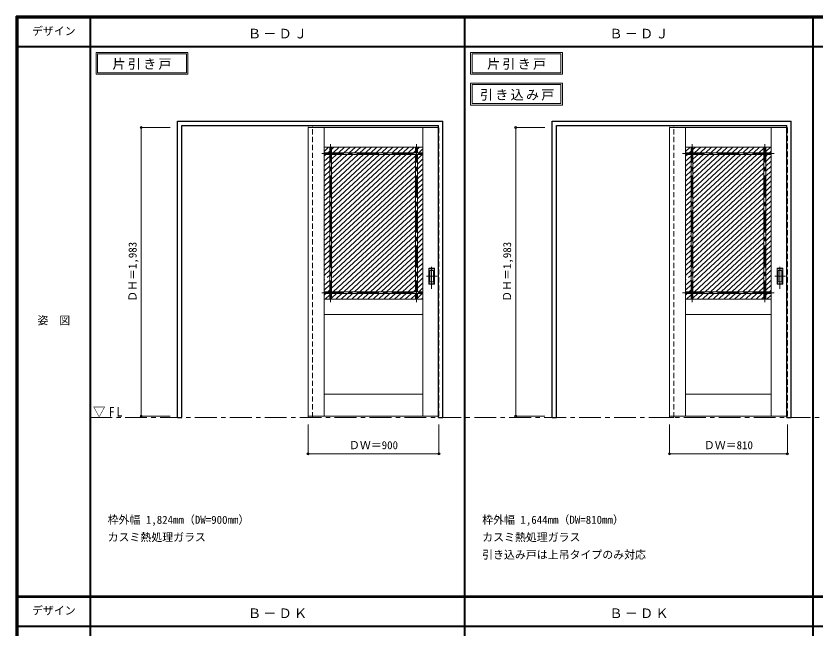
# Model space of a CAD drawing. Units: millimetres, scale not verified. Extents: x -6000 to 5700, y -4307 to 4260.
# Drawn here: x -6000 to -502, y -36 to 4175 of the extents above; entities that cross this region are included whole.
import ezdxf
from ezdxf.enums import TextEntityAlignment as Align

# ---------------------------------------------------------------- set-up
doc = ezdxf.new("R2010")
doc.units = ezdxf.units.MM
doc.header["$LTSCALE"] = 30
doc.header["$PDMODE"] = 32
doc.header["$PDSIZE"] = 15
doc.linetypes.add('CHAIN1', pattern=[8, 5, -1, 1, -1])
doc.linetypes.add('DASHED1', pattern=[1.8, 1.2, -0.6])
for name, color, linetype, lineweight in [('0-1_通り芯', 7, 'CHAIN1', 18), ('0-2_扉', 7, 'Continuous', 18), ('0-4_枠', 3, 'Continuous', 25), ('0-6_引手', 7, 'Continuous', 18), ('0-B_寸法', 7, 'Continuous', 9), ('0-C_ハッチ', 4, 'Continuous', 9), ('F-1_枠', 6, 'Continuous', 40), ('F-A_文字', 7, 'Continuous', 18)]:
    doc.layers.add(name, color=color, linetype=linetype, lineweight=lineweight)
doc.layers.add('0-A_文字', color=7, linetype='Continuous')
doc.styles.add('ＭＳ ゴシック', font='')
doc.styles.get('ＭＳ ゴシック').set_extended_font_data('MS Gothic')

msp = doc.modelspace()

# ---------------------------------------------------------------- linework, layer by layer
at = {"layer": '0-1_通り芯'}
msp.add_line((-5490, 1418), (1678, 1418), dxfattribs=at)
at = {"layer": '0-2_扉'}
for p, q in [((-5450, 3925), (-5450, 3775)), ((-5440, 3915), (-5440, 3785)), ((-5440, 3915), (-4828.97, 3915)), ((-4828.97, 3915), (-4828.97, 3785)), ((-2876, 3925), (-2876, 3775)), ((-2866, 3915), (-2866, 3785)), ((-2866, 3915), (-2254.97, 3915)), ((-2254.97, 3915), (-2254.97, 3785)), ((-5450, 3775), (-4818.97, 3775)), ((-5440, 3785), (-4828.97, 3785)), ((-2876, 3775), (-2244.97, 3775)), ((-2866, 3785), (-2254.97, 3785)), ((-2876, 3713.53), (-2876, 3563.53)), ((-2866, 3703.53), (-2866, 3573.53)), ((-2866, 3703.53), (-2254.97, 3703.53)), ((-2254.97, 3703.53), (-2254.97, 3573.53)), ((-2876, 3563.53), (-2244.97, 3563.53)), ((-2866, 3573.53), (-2254.97, 3573.53)), ((-3993, 3409.5), (-3993, 1426.5)), ((-3993, 3409.5), (-3096, 3409.5)), ((-3883, 3409.5), (-3883, 1426.5)), ((-3203, 3409.5), (-3203, 1426.5)), ((-1509, 3409.5), (-1509, 1426.5)), ((-1509, 3409.5), (-702, 3409.5)), ((-1399, 3409.5), (-1399, 1426.5)), ((-809, 3409.5), (-809, 1426.5)), ((-3883, 3274.5), (-3203, 3274.5)), ((-3844.25, 3274.5), (-3844.25, 3235.75)), ((-3831.75, 3274.5), (-3831.75, 3235.75)), ((-3254.25, 3274.5), (-3254.25, 3235.75)), ((-3241.75, 3274.5), (-3241.75, 3235.75)), ((-1399, 3274.5), (-809, 3274.5)), ((-1360.25, 3274.5), (-1360.25, 3235.75)), ((-1347.75, 3274.5), (-1347.75, 3235.75)), ((-860.25, 3274.5), (-860.25, 3235.75)), ((-847.75, 3274.5), (-847.75, 3235.75)), ((-3883, 3235.75), (-3203, 3235.75)), ((-3883, 3223.25), (-3203, 3223.25)), ((-3844.25, 3223.25), (-3844.25, 2280.75)), ((-3831.75, 3223.25), (-3831.75, 2280.75)), ((-3254.25, 3223.25), (-3254.25, 2280.75)), ((-3241.75, 3223.25), (-3241.75, 2280.75)), ((-1399, 3235.75), (-809, 3235.75)), ((-1399, 3223.25), (-809, 3223.25)), ((-1360.25, 3223.25), (-1360.25, 2280.75)), ((-1347.75, 3223.25), (-1347.75, 2280.75)), ((-860.25, 3223.25), (-860.25, 2280.75)), ((-847.75, 3223.25), (-847.75, 2280.75)), ((-3883, 2280.75), (-3203, 2280.75)), ((-3883, 2268.25), (-3203, 2268.25)), ((-3844.25, 2268.25), (-3844.25, 2229.5)), ((-3831.75, 2268.25), (-3831.75, 2229.5)), ((-3254.25, 2268.25), (-3254.25, 2229.5)), ((-3241.75, 2268.25), (-3241.75, 2229.5)), ((-1399, 2280.75), (-809, 2280.75)), ((-1399, 2268.25), (-809, 2268.25)), ((-1360.25, 2268.25), (-1360.25, 2229.5)), ((-1347.75, 2268.25), (-1347.75, 2229.5)), ((-860.25, 2268.25), (-860.25, 2229.5)), ((-847.75, 2268.25), (-847.75, 2229.5)), ((-3883, 2229.5), (-3649, 2229.5)), ((-3864.5, 2229.5), (-3675.5, 2229.5)), ((-3203, 2229.5), (-3784.5, 2229.5)), ((-809, 2229.5), (-1399, 2229.5)), ((-3883, 2124.5), (-3203, 2124.5)), ((-1399, 2124.5), (-809, 2124.5)), ((-3883, 1576.5), (-3203, 1576.5)), ((-1399, 1576.5), (-809, 1576.5)), ((-3993, 1426.5), (-3096, 1426.5)), ((-1509, 1426.5), (-702, 1426.5))]:
    msp.add_line(p, q, dxfattribs=at)
at = {"layer": '0-2_扉', "color": 4, "linetype": 'DASHED1', "lineweight": 9}
for p, q in [((-3093, 3409.5), (-3096, 3409.5)), ((-3093, 1426.5), (-3093, 3409.5)), ((-699, 3409.5), (-702, 3409.5)), ((-699, 1426.5), (-699, 3409.5)), ((-3093, 1426.5), (-3096, 1426.5)), ((-699, 1426.5), (-702, 1426.5))]:
    msp.add_line(p, q, dxfattribs=at)
at = {"layer": '0-2_扉', "linetype": 'CHAIN1'}
for p, q in [((-3838, 2208.43), (-3838, 3295.07)), ((-3248, 2208.43), (-3248, 3295.07)), ((-1354, 2208.43), (-1354, 3295.07)), ((-854, 2208.43), (-854, 3295.07)), ((-3897.12, 3229.5), (-3177.73, 3229.5)), ((-1419.19, 3229.5), (-789.2, 3229.5)), ((-3897.12, 2274.5), (-3177.73, 2274.5)), ((-1419.19, 2274.5), (-789.2, 2274.5))]:
    msp.add_line(p, q, dxfattribs=at)
at = {"layer": '0-2_扉'}
for points in [[(-5450, 3925), (-4818.97, 3925), (-4818.97, 3775)], [(-2876, 3925), (-2244.97, 3925), (-2244.97, 3775)], [(-2876, 3713.53), (-2244.97, 3713.53), (-2244.97, 3563.53)]]:
    msp.add_lwpolyline(points, dxfattribs=at)
at = {"layer": '0-4_枠'}
for p, q in [((-4890, 1418), (-4890, 3453)), ((-4890, 3453), (-3066, 3453)), ((-4860, 3423), (-3096, 3423)), ((-3096, 1418), (-3096, 3423)), ((-3066, 1418), (-3066, 3453)), ((-2316, 1418), (-2316, 3453)), ((-2316, 3453), (-672, 3453)), ((-2286, 3423), (-702, 3423)), ((-702, 1418), (-702, 3423)), ((-672, 1418), (-672, 3453)), ((-3096, 1418), (-3066, 1418)), ((-702, 1418), (-672, 1418))]:
    msp.add_line(p, q, dxfattribs=at)
at = {"layer": '0-4_枠', "color": 4, "linetype": 'DASHED1', "lineweight": 9}
for p, q in [((-3993, 1418), (-3993, 3423)), ((-3963, 1418), (-3963, 3423)), ((-1509, 1418), (-1509, 3423)), ((-1479, 1418), (-1479, 3423)), ((-3993, 1418), (-3963, 1418)), ((-1509, 1418), (-1479, 1418))]:
    msp.add_line(p, q, dxfattribs=at)
at = {"layer": '0-4_枠'}
for points in [[(-4890, 1418), (-4860, 1418), (-4860, 3423)], [(-2316, 1418), (-2286, 1418), (-2286, 3423)]]:
    msp.add_lwpolyline(points, dxfattribs=at)
at = {"layer": '0-6_引手'}
for p, q in [((-3125, 2442.02), (-3163, 2442.02)), ((-3163, 2332.02), (-3163, 2442.02)), ((-3131.5, 2426.02), (-3156.5, 2426.02)), ((-3156.5, 2348.02), (-3156.5, 2426.02)), ((-3131.5, 2348.02), (-3131.5, 2426.02)), ((-3125, 2332.02), (-3125, 2442.02)), ((-731, 2442.02), (-769, 2442.02)), ((-769, 2332.02), (-769, 2442.02)), ((-737.5, 2426.02), (-762.5, 2426.02)), ((-762.5, 2348.02), (-762.5, 2426.02)), ((-737.5, 2348.02), (-737.5, 2426.02)), ((-731, 2332.02), (-731, 2442.02)), ((-3125, 2332.02), (-3163, 2332.02)), ((-3131.5, 2348.02), (-3156.5, 2348.02)), ((-731, 2332.02), (-769, 2332.02)), ((-737.5, 2348.02), (-762.5, 2348.02))]:
    msp.add_line(p, q, dxfattribs=at)
at = {"layer": '0-6_引手', "linetype": 'DASHED1'}
for p, q in [((-3160, 2336.02), (-3160, 2438.02)), ((-766, 2336.02), (-766, 2438.02)), ((-3128, 2336.02), (-3160, 2336.02)), ((-734, 2336.02), (-766, 2336.02))]:
    msp.add_line(p, q, dxfattribs=at)
at = {"layer": '0-6_引手', "linetype": 'CHAIN1'}
for p, q in [((-3144, 2301.79), (-3144, 2472.64)), ((-750, 2301.79), (-750, 2472.64)), ((-3105.93, 2387.02), (-3178.44, 2387.02)), ((-711.93, 2387.02), (-784.44, 2387.02))]:
    msp.add_line(p, q, dxfattribs=at)
at = {"layer": '0-6_引手', "linetype": 'DASHED1'}
for points in [[(-3128, 2336.02), (-3128, 2438.02), (-3160, 2438.02)], [(-734, 2336.02), (-734, 2438.02), (-766, 2438.02)]]:
    msp.add_lwpolyline(points, dxfattribs=at)
at = {"layer": '0-B_寸法', "color": 4}
for p, q in [((-5140, 3409.5), (-5140, 1426.5)), ((-5140, 3409.5), (-4940, 3409.5)), ((-2566, 3409.5), (-2566, 1426.5)), ((-2566, 3409.5), (-2366, 3409.5)), ((-5140, 1426.5), (-4940, 1426.5)), ((-2566, 1426.5), (-2366, 1426.5)), ((-3993, 1168), (-3993, 1368)), ((-3093, 1168), (-3093, 1368)), ((-1509, 1168), (-1509, 1368)), ((-699, 1168), (-699, 1368)), ((-3093, 1168), (-3993, 1168)), ((-699, 1168), (-1509, 1168))]:
    msp.add_line(p, q, dxfattribs=at)
at = {"layer": '0-B_寸法'}
for p in [(-5140, 3409.5), (-2566, 3409.5), (-5140, 1426.5), (-2566, 1426.5), (-3993, 1168), (-3093, 1168), (-1509, 1168), (-699, 1168)]:
    msp.add_point(p, dxfattribs=at)
at = {"layer": '0-C_ハッチ'}
for p, q in [((-3851.65, 3274.5), (-3883, 3245.47)), ((-3844.25, 3247.28), (-3856.71, 3235.75)), ((-3814.86, 3274.5), (-3831.75, 3258.86)), ((-3778.06, 3274.5), (-3819.91, 3235.75)), ((-3741.26, 3274.5), (-3783.11, 3235.75)), ((-3704.47, 3274.5), (-3746.32, 3235.75)), ((-3667.67, 3274.5), (-3709.52, 3235.75)), ((-3630.87, 3274.5), (-3672.72, 3235.75)), ((-3594.08, 3274.5), (-3635.93, 3235.75)), ((-3557.28, 3274.5), (-3599.13, 3235.75)), ((-3520.48, 3274.5), (-3562.33, 3235.75)), ((-3483.68, 3274.5), (-3525.53, 3235.75)), ((-3446.89, 3274.5), (-3488.74, 3235.75)), ((-3410.09, 3274.5), (-3451.94, 3235.75)), ((-3373.29, 3274.5), (-3415.14, 3235.75)), ((-3336.5, 3274.5), (-3378.35, 3235.75)), ((-3299.7, 3274.5), (-3341.55, 3235.75)), ((-3262.9, 3274.5), (-3304.75, 3235.75)), ((-3254.25, 3248.44), (-3267.96, 3235.75)), ((-3226.11, 3274.5), (-3241.75, 3260.02)), ((-3203, 3261.83), (-3231.16, 3235.75)), ((-1367.65, 3274.5), (-1399, 3245.47)), ((-1360.25, 3247.28), (-1372.71, 3235.75)), ((-1330.86, 3274.5), (-1347.75, 3258.86)), ((-1294.06, 3274.5), (-1335.91, 3235.75)), ((-1257.26, 3274.5), (-1299.11, 3235.75)), ((-1220.47, 3274.5), (-1262.32, 3235.75)), ((-1183.67, 3274.5), (-1225.52, 3235.75)), ((-1146.87, 3274.5), (-1188.72, 3235.75)), ((-1110.08, 3274.5), (-1151.93, 3235.75)), ((-1073.28, 3274.5), (-1115.13, 3235.75)), ((-1036.48, 3274.5), (-1078.33, 3235.75)), ((-999.68, 3274.5), (-1041.53, 3235.75)), ((-962.89, 3274.5), (-1004.74, 3235.75)), ((-926.09, 3274.5), (-967.94, 3235.75)), ((-889.29, 3274.5), (-931.14, 3235.75)), ((-860.25, 3267.32), (-894.35, 3235.75)), ((-815.7, 3274.5), (-847.75, 3244.83)), ((-809, 3246.63), (-820.75, 3235.75)), ((-3870.21, 3223.25), (-3883, 3211.4)), ((-3844.25, 3213.21), (-3883, 3177.33)), ((-3796.61, 3223.25), (-3831.75, 3190.72)), ((-3723.02, 3223.25), (-3831.75, 3122.57)), ((-3759.82, 3223.25), (-3831.75, 3156.64)), ((-3686.22, 3223.25), (-3831.75, 3088.5)), ((-3649.43, 3223.25), (-3831.75, 3054.43)), ((-3612.63, 3223.25), (-3831.75, 3020.36)), ((-3575.83, 3223.25), (-3831.75, 2986.29)), ((-3539.03, 3223.25), (-3831.75, 2952.22)), ((-3502.24, 3223.25), (-3831.75, 2918.15)), ((-3465.44, 3223.25), (-3831.75, 2884.08)), ((-3428.64, 3223.25), (-3831.75, 2850)), ((-3391.85, 3223.25), (-3831.75, 2815.93)), ((-3355.05, 3223.25), (-3831.75, 2781.86)), ((-3281.46, 3223.25), (-3831.75, 2713.72)), ((-3318.25, 3223.25), (-3831.75, 2747.79)), ((-3254.25, 3214.37), (-3831.75, 2679.65)), ((-3207.86, 3223.25), (-3241.75, 3191.87)), ((-3203, 3193.68), (-3241.75, 3157.8)), ((-1386.21, 3223.25), (-1399, 3211.4)), ((-1360.25, 3213.21), (-1399, 3177.33)), ((-1312.61, 3223.25), (-1347.75, 3190.72)), ((-1239.02, 3223.25), (-1347.75, 3122.57)), ((-1275.82, 3223.25), (-1347.75, 3156.64)), ((-1202.22, 3223.25), (-1347.75, 3088.5)), ((-1165.43, 3223.25), (-1347.75, 3054.43)), ((-1128.63, 3223.25), (-1347.75, 3020.36)), ((-1091.83, 3223.25), (-1347.75, 2986.29)), ((-1055.03, 3223.25), (-1347.75, 2952.22)), ((-1018.24, 3223.25), (-1347.75, 2918.15)), ((-981.44, 3223.25), (-1347.75, 2884.08)), ((-944.64, 3223.25), (-1347.75, 2850)), ((-907.85, 3223.25), (-1347.75, 2815.93)), ((-871.05, 3223.25), (-1347.75, 2781.86)), ((-860.25, 3199.18), (-1347.75, 2747.79)), ((-834.25, 3223.25), (-847.75, 3210.75)), ((-809, 3212.56), (-847.75, 3176.68)), ((-3844.25, 3179.14), (-3883, 3143.26)), ((-3844.25, 3145.07), (-3883, 3109.19)), ((-3254.25, 3180.3), (-3831.75, 2645.58)), ((-3254.25, 3146.23), (-3831.75, 2611.51)), ((-3203, 3159.61), (-3241.75, 3123.73)), ((-1360.25, 3179.14), (-1399, 3143.26)), ((-1360.25, 3145.07), (-1399, 3109.19)), ((-860.25, 3165.11), (-1347.75, 2713.72)), ((-809, 3178.49), (-847.75, 3142.61)), ((-809, 3144.42), (-847.75, 3108.54)), ((-3844.25, 3111), (-3883, 3075.12)), ((-3254.25, 3112.16), (-3831.75, 2577.44)), ((-3203, 3125.54), (-3241.75, 3089.66)), ((-3203, 3091.47), (-3241.75, 3055.59)), ((-1360.25, 3111), (-1399, 3075.12)), ((-860.25, 3131.04), (-1347.75, 2679.65)), ((-860.25, 3096.97), (-1347.75, 2645.58)), ((-809, 3110.35), (-847.75, 3074.47)), ((-3844.25, 3076.93), (-3883, 3041.05)), ((-3844.25, 3042.86), (-3883, 3006.98)), ((-3254.25, 3078.09), (-3831.75, 2543.36)), ((-3254.25, 3044.02), (-3831.75, 2509.29)), ((-3203, 3057.4), (-3241.75, 3021.52)), ((-1360.25, 3076.93), (-1399, 3041.05)), ((-1360.25, 3042.86), (-1399, 3006.98)), ((-860.25, 3062.9), (-1347.75, 2611.51)), ((-860.25, 3028.82), (-1347.75, 2577.44)), ((-809, 3076.28), (-847.75, 3040.4)), ((-809, 3042.21), (-847.75, 3006.33)), ((-3844.25, 3008.79), (-3883, 2972.91)), ((-3844.25, 2974.71), (-3883, 2938.83)), ((-3254.25, 3009.95), (-3831.75, 2475.22)), ((-3254.25, 2975.87), (-3831.75, 2441.15)), ((-3203, 3023.33), (-3241.75, 2987.45)), ((-3203, 2989.26), (-3241.75, 2953.38)), ((-1360.25, 3008.79), (-1399, 2972.91)), ((-1360.25, 2974.71), (-1399, 2938.83)), ((-860.25, 2994.75), (-1347.75, 2543.36)), ((-809, 3008.14), (-847.75, 2972.26)), ((-809, 2974.07), (-847.75, 2938.19)), ((-3844.25, 2940.64), (-3883, 2904.76)), ((-3254.25, 2941.8), (-3831.75, 2407.08)), ((-3203, 2955.19), (-3241.75, 2919.31)), ((-3203, 2921.11), (-3241.75, 2885.23)), ((-1360.25, 2940.64), (-1399, 2904.76)), ((-860.25, 2960.68), (-1347.75, 2509.29)), ((-860.25, 2926.61), (-1347.75, 2475.22)), ((-809, 2939.99), (-847.75, 2904.11)), ((-3844.25, 2906.57), (-3883, 2870.69)), ((-3844.25, 2872.5), (-3883, 2836.62)), ((-3254.25, 2873.66), (-3831.75, 2338.94)), ((-3254.25, 2907.73), (-3825.85, 2378.47)), ((-3203, 2887.04), (-3241.75, 2851.16)), ((-1360.25, 2906.57), (-1399, 2870.69)), ((-1360.25, 2872.5), (-1399, 2836.62)), ((-860.25, 2892.54), (-1347.75, 2441.15)), ((-809, 2905.92), (-847.75, 2870.04)), ((-809, 2871.85), (-847.75, 2835.97)), ((-3844.25, 2838.43), (-3883, 2802.55)), ((-3844.25, 2804.36), (-3883, 2768.48)), ((-3254.25, 2839.59), (-3831.75, 2304.87)), ((-3254.25, 2805.52), (-3821, 2280.75)), ((-3203, 2852.97), (-3241.75, 2817.09)), ((-3203, 2818.9), (-3241.75, 2783.02)), ((-1360.25, 2838.43), (-1399, 2802.55)), ((-1360.25, 2804.36), (-1399, 2768.48)), ((-860.25, 2858.47), (-1347.75, 2407.08)), ((-860.25, 2824.4), (-1341.85, 2378.47)), ((-809, 2837.78), (-847.75, 2801.9)), ((-3844.25, 2770.29), (-3883, 2734.41)), ((-3254.25, 2771.45), (-3784.2, 2280.75)), ((-3203, 2784.83), (-3241.75, 2748.95)), ((-3203, 2750.76), (-3241.75, 2714.88)), ((-1360.25, 2770.29), (-1399, 2734.41)), ((-860.25, 2790.33), (-1347.75, 2338.94)), ((-860.25, 2756.26), (-1347.75, 2304.87)), ((-809, 2803.71), (-847.75, 2767.83)), ((-809, 2769.64), (-847.75, 2733.76)), ((-3844.25, 2736.22), (-3883, 2700.34)), ((-3844.25, 2702.15), (-3883, 2666.27)), ((-3254.25, 2737.38), (-3747.41, 2280.75)), ((-3254.25, 2703.31), (-3710.61, 2280.75)), ((-3203, 2716.69), (-3241.75, 2680.81)), ((-1360.25, 2736.22), (-1399, 2700.34)), ((-1360.25, 2702.15), (-1399, 2666.27)), ((-860.25, 2722.19), (-1337, 2280.75)), ((-809, 2735.57), (-847.75, 2699.69)), ((-809, 2701.5), (-847.75, 2665.62)), ((-3844.25, 2668.08), (-3883, 2632.2)), ((-3254.25, 2669.23), (-3673.81, 2280.75)), ((-3203, 2682.62), (-3241.75, 2646.74)), ((-3203, 2648.55), (-3241.75, 2612.67)), ((-1360.25, 2668.08), (-1399, 2632.2)), ((-860.25, 2688.11), (-1300.2, 2280.75)), ((-860.25, 2654.04), (-1263.41, 2280.75)), ((-809, 2667.43), (-847.75, 2631.55)), ((-3844.25, 2634), (-3883, 2598.12)), ((-3844.25, 2599.93), (-3883, 2564.05)), ((-3254.25, 2635.16), (-3637.02, 2280.75)), ((-3254.25, 2601.09), (-3600.22, 2280.75)), ((-3203, 2614.48), (-3241.75, 2578.6)), ((-1360.25, 2634), (-1399, 2598.12)), ((-1360.25, 2599.93), (-1399, 2564.05)), ((-860.25, 2619.97), (-1226.61, 2280.75)), ((-860.25, 2585.9), (-1189.81, 2280.75)), ((-809, 2633.35), (-847.75, 2597.48)), ((-809, 2599.28), (-847.75, 2563.4)), ((-3844.25, 2565.86), (-3883, 2529.98)), ((-3844.25, 2531.79), (-3883, 2495.91)), ((-3254.25, 2567.02), (-3563.42, 2280.75)), ((-3254.25, 2532.95), (-3526.63, 2280.75)), ((-3203, 2580.4), (-3241.75, 2544.52)), ((-3203, 2546.33), (-3241.75, 2510.45)), ((-1360.25, 2565.86), (-1399, 2529.98)), ((-1360.25, 2531.79), (-1399, 2495.91)), ((-860.25, 2551.83), (-1153.02, 2280.75)), ((-809, 2565.21), (-847.75, 2529.33)), ((-809, 2531.14), (-847.75, 2495.26)), ((-3844.25, 2497.72), (-3883, 2461.84)), ((-3254.25, 2498.88), (-3489.83, 2280.75)), ((-3203, 2512.26), (-3241.75, 2476.38)), ((-3203, 2478.19), (-3241.75, 2442.31)), ((-1360.25, 2497.72), (-1399, 2461.84)), ((-860.25, 2517.76), (-1116.22, 2280.75)), ((-860.25, 2483.69), (-1079.42, 2280.75)), ((-809, 2497.07), (-847.75, 2461.19)), ((-3844.25, 2463.65), (-3883, 2427.77)), ((-3844.25, 2429.58), (-3883, 2393.7)), ((-3254.25, 2464.81), (-3453.03, 2280.75)), ((-3254.25, 2430.74), (-3416.24, 2280.75)), ((-3203, 2444.12), (-3241.75, 2408.24)), ((-1360.25, 2463.65), (-1399, 2427.77)), ((-1360.25, 2429.58), (-1399, 2393.7)), ((-860.25, 2449.62), (-1042.63, 2280.75)), ((-809, 2463), (-847.75, 2427.12)), ((-809, 2428.93), (-847.75, 2393.05)), ((-3877.2, 2365), (-3883, 2359.63)), ((-3844.25, 2395.51), (-3862.08, 2379)), ((-3254.25, 2396.67), (-3379.44, 2280.75)), ((-3203, 2410.05), (-3241.75, 2374.17)), ((-3203, 2375.98), (-3241.75, 2340.1)), ((-1393.19, 2365), (-1399, 2359.63)), ((-1360.25, 2395.51), (-1378.08, 2379)), ((-860.25, 2415.55), (-1005.83, 2280.75)), ((-860.25, 2381.47), (-969.03, 2280.75)), ((-809, 2394.86), (-847.75, 2358.98)), ((-3844.25, 2361.44), (-3883, 2325.56)), ((-3844.25, 2327.36), (-3883, 2291.48)), ((-3254.25, 2362.6), (-3342.64, 2280.75)), ((-3254.25, 2328.52), (-3305.85, 2280.75)), ((-3203, 2341.91), (-3241.75, 2306.03)), ((-1360.25, 2361.44), (-1399, 2325.56)), ((-1360.25, 2327.36), (-1399, 2291.48)), ((-860.25, 2347.4), (-932.24, 2280.75)), ((-860.25, 2313.33), (-895.44, 2280.75)), ((-809, 2360.79), (-847.75, 2324.91)), ((-809, 2326.72), (-847.75, 2290.84)), ((-3871.3, 2268.25), (-3883, 2257.41)), ((-3844.25, 2259.22), (-3876.35, 2229.5)), ((-3844.25, 2293.29), (-3857.8, 2280.75)), ((-3797.7, 2268.25), (-3831.75, 2236.73)), ((-3760.91, 2268.25), (-3802.76, 2229.5)), ((-3724.11, 2268.25), (-3765.96, 2229.5)), ((-3687.31, 2268.25), (-3729.16, 2229.5)), ((-3650.52, 2268.25), (-3692.37, 2229.5)), ((-3613.72, 2268.25), (-3655.57, 2229.5)), ((-3576.92, 2268.25), (-3618.77, 2229.5)), ((-3540.13, 2268.25), (-3581.98, 2229.5)), ((-3503.33, 2268.25), (-3545.18, 2229.5)), ((-3466.53, 2268.25), (-3508.38, 2229.5)), ((-3429.74, 2268.25), (-3471.59, 2229.5)), ((-3392.94, 2268.25), (-3434.79, 2229.5)), ((-3356.14, 2268.25), (-3397.99, 2229.5)), ((-3319.35, 2268.25), (-3361.2, 2229.5)), ((-3282.55, 2268.25), (-3324.4, 2229.5)), ((-3254.25, 2260.38), (-3287.6, 2229.5)), ((-3254.25, 2294.45), (-3269.05, 2280.75)), ((-3208.96, 2268.25), (-3241.75, 2237.88)), ((-3203, 2307.84), (-3232.25, 2280.75)), ((-1387.3, 2268.25), (-1399, 2257.41)), ((-1360.25, 2259.22), (-1392.35, 2229.5)), ((-1360.25, 2293.29), (-1373.8, 2280.75)), ((-1313.7, 2268.25), (-1347.75, 2236.73)), ((-1276.91, 2268.25), (-1318.76, 2229.5)), ((-1240.11, 2268.25), (-1281.96, 2229.5)), ((-1203.31, 2268.25), (-1245.16, 2229.5)), ((-1166.52, 2268.25), (-1208.37, 2229.5)), ((-1129.72, 2268.25), (-1171.57, 2229.5)), ((-1092.92, 2268.25), (-1134.77, 2229.5)), ((-1056.13, 2268.25), (-1097.98, 2229.5)), ((-1019.33, 2268.25), (-1061.18, 2229.5)), ((-982.53, 2268.25), (-1024.38, 2229.5)), ((-945.74, 2268.25), (-987.59, 2229.5)), ((-908.94, 2268.25), (-950.79, 2229.5)), ((-872.14, 2268.25), (-913.99, 2229.5)), ((-835.35, 2268.25), (-847.75, 2256.76)), ((-809, 2258.57), (-840.4, 2229.5)), ((-809, 2292.64), (-821.85, 2280.75)), ((-3203, 2239.69), (-3214.01, 2229.5)), ((-860.25, 2245.19), (-877.2, 2229.5))]:
    msp.add_line(p, q, dxfattribs=at)
at = {"layer": 'F-1_枠'}
for p, q in [((-6000, 4175), (5700, 4175)), ((-6000, 4175), (-6000, -4205)), ((-6000, 4170), (5700, 4170)), ((-6000, 4165), (5700, 4165)), ((-5995, 4175), (-5995, -4205)), ((-5990, 4175), (-5990, -4205)), ((-5490, 4175), (-5490, -3790)), ((-2916, -3790), (-2916, 4175)), ((-522, -3790), (-522, 4175)), ((-6000, 3965), (5700, 3965)), ((-6000, 190.5), (5700, 190.5)), ((-6000, 187.5), (5700, 187.5)), ((-6000, 184.5), (5700, 184.5)), ((-6000, -15.5), (5700, -15.5))]:
    msp.add_line(p, q, dxfattribs=at)

# ---------------------------------------------------------------- texts
at = {"layer": '0-2_扉', "char_height": 65.98, "attachment_point": 7, "style": 'ＭＳ ゴシック'}
for s, insert in [('\\T1.17;片引き戸', (-5336.98, 3805)), ('\\T1.17;片引き戸', (-2762.98, 3805)), ('\\T1.17;引き込み戸', (-2811.34, 3593.53))]:
    msp.add_mtext(s, dxfattribs=dict(at, insert=insert))
at = {"layer": '0-A_文字', "style": 'ＭＳ ゴシック'}
for s, p in [('枠外幅 1,824mm（DW=900mm）', (-5370, 670.5)), ('枠外幅 1,644mm（DW=810mm）', (-2796, 670.5)), ('カスミ熱処理ガラス', (-5370, 550.5)), ('カスミ熱処理ガラス', (-2796, 550.5)), ('引き込み戸は上吊タイプのみ対応', (-2796, 430.5))]:
    msp.add_text(s, height=54.99, dxfattribs=at).set_placement(p, align=Align.BOTTOM_LEFT)
at = {"layer": '0-A_文字', "char_height": 65.98, "attachment_point": 7, "style": 'ＭＳ ゴシック'}
for s, insert in [('\\T1.17;Ｂ－ＤＪ', (-4405.5, 4020)), ('\\T1.17;Ｂ－ＤＪ', (-1921.5, 4020)), ('\\T1.26;\\W0.95;▽FL', (-5471.25, 1418)), ('\\T1.17;Ｂ－ＤＫ', (-4405.5, 39.5)), ('\\T1.17;Ｂ－ＤＫ', (-1921.5, 39.5))]:
    msp.add_mtext(s, dxfattribs=dict(at, insert=insert))
at = {"layer": '0-B_寸法', "style": 'ＭＳ ゴシック'}
for p in [(-5155, 2211.75), (-2581, 2211.75)]:
    msp.add_text('ＤＨ＝1,983', height=54.99, rotation=90, dxfattribs=at).set_placement(p, align=Align.BOTTOM_LEFT)
for s, p in [('ＤＷ＝900', (-3711.75, 1183)), ('ＤＷ＝810', (-1272.75, 1183))]:
    msp.add_text(s, height=54.99, dxfattribs=at).set_placement(p, align=Align.BOTTOM_LEFT)
at = {"layer": 'F-A_文字', "style": 'ＭＳ ゴシック'}
for s, p in [('デザイン', (-5890, 4027.5)), ('姿\u3000図', (-5852.5, 2040.25)), ('デザイン', (-5890, 47))]:
    msp.add_text(s, height=54.99, dxfattribs=at).set_placement(p, align=Align.BOTTOM_LEFT)

doc.saveas('drawing.dxf')
